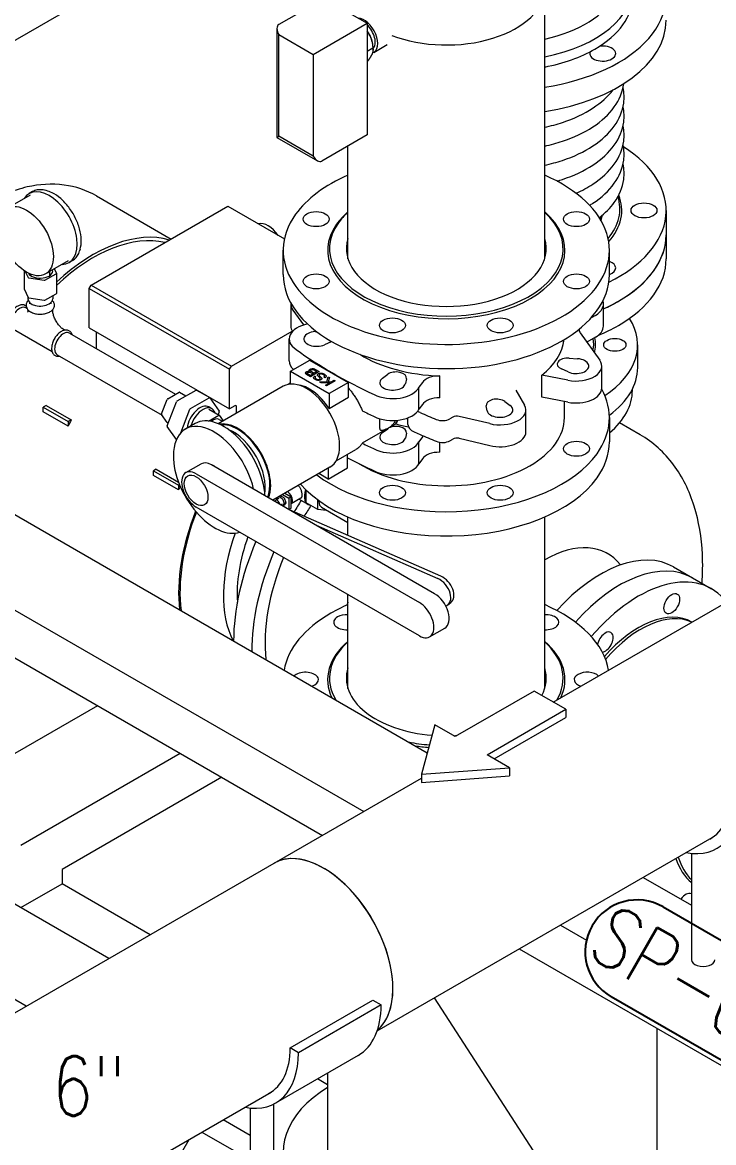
# Model space of a CAD drawing. Header units: millimetres. Extents: x -312439 to 477422, y -331570 to 212570.
# Drawn here: x 356741 to 358189, y 104905 to 107253 of the extents above; entities that cross this region are included whole.
import ezdxf

# ---------------------------------------------------------------- set-up
doc = ezdxf.new("R2010")
doc.units = ezdxf.units.MM
doc.layers.add('ARCONDTEXTO', color=4, linetype='Continuous')
doc.styles.add('ROMANS', font='romans.shx', dxfattribs={"height": 187.5})

msp = doc.modelspace()

# ---------------------------------------------------------------- linework, layer by layer
at = {"color": 5, "linetype": 'Continuous', "lineweight": 0, "extrusion": (-1.11022e-16, 0.816497, 0.57735)}
for p, q in [((357853.465, 105828.071), (361775.33, 108092.361)), ((358211.11, 108072.608), (356111.934, 106860.648)), ((357835.408, 106756.79), (357835.408, 107855.696)), ((357475.256, 107198.337), (357463.278, 107191.422)), ((357475.827, 107196.413), (357475.706, 107194.035)), ((357477.3, 107189.722), (357505.264, 107205.867)), ((357423.159, 106756.79), (357423.159, 106993.448)), ((356840.165, 106601.372), (357062.042, 106473.272)), ((356814.078, 106556.188), (357034.091, 106429.164)), ((357423.159, 106177.283), (357423.159, 106216.045)), ((357835.408, 105856.79), (357835.408, 106216.045)), ((357423.159, 105856.79), (357423.159, 106053.209)), ((356144.952, 104841.661), (357577.316, 105668.637)), ((357484.452, 105138.997), (358186.558, 105544.358)), ((356351.077, 104484.643), (357262.211, 105010.686)), ((356758.884, 104337.208), (357090.471, 104911.532))]:
    msp.add_line(p, q, dxfattribs=at)
at = {"color": 2, "linetype": 'Continuous', "lineweight": 0, "extrusion": (-1.11022e-16, 0.816497, 0.57735)}
for p, q in [((357373.211, 107302.611), (357278.244, 107247.781)), ((357373.211, 107302.611), (357463.278, 107250.611)), ((357274.534, 107239.582), (357274.534, 107011.64)), ((357350.398, 107185.44), (357463.278, 107250.611)), ((357463.278, 107250.611), (357463.278, 107016.611)), ((357274.534, 107011.64), (357278.244, 107013.781)), ((357274.534, 107011.64), (357359.355, 106962.669)), ((357463.278, 107016.611), (357368.311, 106961.781))]:
    msp.add_line(p, q, dxfattribs=at)
at = {"color": 2, "linetype": 'Continuous', "lineweight": 0}
for p, q in [((357278.244, 107013.781), (357278.244, 107227.098)), ((357278.244, 107227.098), (357350.398, 107185.44)), ((357350.398, 107185.44), (357350.398, 106972.123)), ((357350.398, 106972.123), (357278.244, 107013.781))]:
    msp.add_line(p, q, dxfattribs=at)
at = {"color": 4, "linetype": 'Continuous', "lineweight": 0, "extrusion": (-1.11022e-16, 0.816497, 0.57735)}
for p, q in [((356757.349, 106890.446), (356710.068, 106863.148)), ((356762.701, 106897.954), (356755.436, 106893.76)), ((356791.227, 106899.936), (356787.849, 106900.73)), ((357953.988, 106839.116), (357953.988, 106846.615)), ((358089.934, 106858.466), (358089.934, 106756.866)), ((356862.115, 106777.154), (356861.114, 106773.832)), ((357287.58, 106724.192), (357287.58, 106774.992)), ((357970.987, 106724.192), (357970.987, 106774.992)), ((356836.958, 106752.56), (356789.677, 106725.262)), ((356846.136, 106753.441), (356838.871, 106749.246)), ((356744.678, 106732.481), (356744.678, 106694.628)), ((356747.356, 106730.723), (356753.36, 106717.786)), ((356758.603, 106721.995), (356758.603, 106724.951)), ((356788.498, 106712.351), (356812.053, 106725.95)), ((356798.646, 106721.995), (356798.646, 106730.441)), ((356812.511, 106726.937), (356808.298, 106736.013)), ((356812.571, 106726.673), (356812.571, 106684.673)), ((356754.611, 106717.064), (356786.788, 106712.086)), ((356744.738, 106694.364), (356753.36, 106675.786)), ((356752.537, 106677.559), (356752.537, 106673.163)), ((356754.611, 106675.064), (356786.788, 106670.086)), ((356788.498, 106670.351), (356812.053, 106683.95)), ((356804.712, 106679.712), (356804.712, 106673.163)), ((356750.83, 106652.95), (356748.367, 106654.372)), ((356752.537, 106649.38), (356752.537, 106650.612)), ((356756.212, 106665.455), (356756.212, 106662.78)), ((356801.037, 106665.455), (356801.037, 106662.78)), ((356804.712, 106649.38), (356804.712, 106650.612)), ((357303.501, 106662.136), (357303.501, 106616.136)), ((357958.512, 106616.136), (357958.512, 106662.136)), ((357307.982, 106649.675), (357330.237, 106618.493)), ((357941.622, 106638.595), (357932.679, 106633.431)), ((356803.541, 106562.272), (356722.28, 106609.188)), ((357354.42, 106604.688), (357357.149, 106604.883)), ((357300.05, 106543.241), (357300.05, 106589.241)), ((357388.254, 106583.273), (357374.296, 106576.985)), ((357909.856, 106601.788), (357950.585, 106544.71)), ((357941.622, 106592.595), (357923.77, 106582.288)), ((358030.169, 106529.116), (358030.169, 106576.716)), ((357302.792, 106521.528), (357343.387, 106544.966)), ((357343.387, 106544.966), (357424.577, 106498.091)), ((357886.574, 106548.94), (357904.147, 106547.688)), ((357302.792, 106494.542), (357302.792, 106521.528)), ((357302.792, 106521.528), (357383.982, 106474.653)), ((357334.345, 106517.83), (357334.518, 106518.428)), ((357334.432, 106517.182), (357334.345, 106517.83)), ((357334.432, 106517.083), (357334.432, 106517.182)), ((357334.691, 106516.435), (357334.432, 106517.083)), ((357334.518, 106518.428), (357334.863, 106519.026)), ((357335.036, 106515.837), (357334.691, 106516.435)), ((357334.863, 106519.026), (357335.295, 106519.574)), ((357335.554, 106515.339), (357335.036, 106515.837)), ((357335.295, 106519.574), (357335.985, 106520.072)), ((357336.244, 106514.84), (357335.554, 106515.339)), ((357335.985, 106520.072), (357337.107, 106520.72)), ((357344.529, 106510.057), (357336.244, 106514.84)), ((357337.107, 106520.72), (357337.97, 106521.019)), ((357337.97, 106521.019), (357338.919, 106521.268)), ((357337.97, 106518.129), (357338.402, 106518.677)), ((357337.97, 106517.033), (357337.97, 106518.129)), ((357338.315, 106516.435), (357337.97, 106517.033)), ((357338.833, 106515.937), (357338.315, 106516.435)), ((357338.402, 106518.677), (357339.092, 106519.175)), ((357339.437, 106515.389), (357338.833, 106515.937)), ((357338.919, 106521.268), (357339.955, 106521.367)), ((357339.092, 106519.175), (357339.955, 106519.574)), ((357339.869, 106515.139), (357339.437, 106515.389)), ((357344.27, 106512.698), (357339.869, 106515.139)), ((357339.955, 106521.367), (357340.904, 106521.417)), ((357339.955, 106519.574), (357340.99, 106519.773)), ((357340.904, 106521.417), (357342.026, 106521.268)), ((357340.99, 106519.773), (357342.026, 106519.773)), ((357341.767, 106523.012), (357341.853, 106523.56)), ((357342.112, 106521.816), (357341.767, 106523.012)), ((357341.853, 106523.56), (357342.112, 106524.108)), ((357342.026, 106521.268), (357342.544, 106521.168)), ((357342.026, 106519.773), (357342.803, 106519.723)), ((357342.112, 106524.108), (357342.544, 106524.656)), ((357342.544, 106521.168), (357342.112, 106521.816)), ((357342.544, 106524.656), (357343.752, 106525.553)), ((357342.803, 106519.723), (357343.752, 106519.474)), ((357343.752, 106525.553), (357345.478, 106526.35)), ((357343.752, 106519.474), (357344.615, 106519.076)), ((357350.052, 106516.036), (357344.27, 106512.698)), ((357362.824, 106520.72), (357344.529, 106510.057)), ((357344.615, 106519.076), (357350.052, 106516.036)), ((357344.701, 106522.812), (357344.96, 106523.261)), ((357344.701, 106522.314), (357344.701, 106522.812)), ((357344.874, 106521.816), (357344.701, 106522.314)), ((357345.392, 106521.318), (357344.874, 106521.816)), ((357344.96, 106523.261), (357345.392, 106523.809)), ((357345.392, 106523.809), (357346.255, 106524.307)), ((357345.996, 106520.77), (357345.392, 106521.318)), ((357345.478, 106526.35), (357346.427, 106526.599)), ((357352.123, 106517.232), (357345.996, 106520.77)), ((357346.255, 106524.307), (357347.118, 106524.706)), ((357346.427, 106526.599), (357347.549, 106526.749)), ((357347.118, 106524.706), (357348.153, 106525.005)), ((357347.549, 106526.749), (357348.585, 106526.848)), ((357348.153, 106525.005), (357349.189, 106525.104)), ((357348.585, 106526.848), (357349.016, 106526.898)), ((357349.016, 106526.898), (357350.225, 106526.898)), ((357349.189, 106525.104), (357350.311, 106525.055)), ((357350.225, 106526.898), (357351.346, 106526.749)), ((357350.311, 106525.055), (357351.26, 106524.805)), ((357351.26, 106524.805), (357352.209, 106524.457)), ((357351.346, 106526.749), (357352.296, 106526.499)), ((357351.433, 106509.274), (357352.123, 106510.17)), ((357358.337, 106520.919), (357352.123, 106517.232)), ((357352.123, 106510.17), (357352.641, 106510.669)), ((357352.209, 106524.457), (357358.337, 106520.919)), ((357352.296, 106526.499), (357353.159, 106526.201)), ((357352.641, 106510.669), (357353.245, 106511.117)), ((357353.159, 106526.201), (357353.676, 106526.001)), ((357353.245, 106511.117), (357353.676, 106511.366)), ((357353.676, 106526.001), (357362.824, 106520.72)), ((357353.676, 106511.366), (357355.92, 106510.071)), ((357355.144, 106509.523), (357354.712, 106508.975)), ((357355.92, 106510.071), (357355.144, 106509.523)), ((357359.07, 106513.833), (357359.286, 106514.705)), ((357359.113, 106512.911), (357359.07, 106513.833)), ((357359.674, 106512.039), (357359.113, 106512.911)), ((357359.286, 106514.705), (357359.717, 106515.253)), ((357359.89, 106511.765), (357359.674, 106512.039)), ((357359.717, 106515.253), (357360.58, 106516.1)), ((357364.205, 106507.48), (357359.89, 106511.765)), ((357360.58, 106516.1), (357361.443, 106516.598)), ((357361.443, 106516.598), (357362.35, 106516.972)), ((357362.35, 106516.972), (357363.687, 106517.345)), ((357362.824, 106514.306), (357362.652, 106513.808)), ((357362.652, 106513.808), (357362.738, 106513.26)), ((357362.738, 106513.26), (357363.04, 106512.637)), ((357363.299, 106514.779), (357362.824, 106514.306)), ((357363.04, 106512.637), (357363.601, 106511.914)), ((357364.119, 106515.302), (357363.299, 106514.779)), ((357363.601, 106511.914), (357365.456, 106510.096)), ((357363.687, 106517.345), (357364.723, 106517.545)), ((357365.154, 106515.601), (357364.119, 106515.302)), ((357364.723, 106517.545), (357366.406, 106517.569)), ((357366.104, 106515.751), (357365.154, 106515.601)), ((357365.456, 106510.096), (357367.916, 106507.629)), ((357367.139, 106515.751), (357366.104, 106515.751)), ((357366.406, 106517.569), (357368.002, 106517.445)), ((357367.571, 106515.701), (357367.139, 106515.751)), ((357368.52, 106515.552), (357367.571, 106515.701)), ((357368.002, 106517.445), (357369.426, 106517.171)), ((357369.469, 106515.302), (357368.52, 106515.552)), ((357369.426, 106517.171), (357370.375, 106516.922)), ((357370.419, 106514.954), (357369.469, 106515.302)), ((357370.375, 106516.922), (357371.282, 106516.598)), ((357371.368, 106514.505), (357370.419, 106514.954)), ((357371.282, 106516.598), (357372.749, 106516)), ((357371.799, 106514.256), (357371.368, 106514.505)), ((357372.662, 106513.658), (357371.799, 106514.256)), ((357373.525, 106512.861), (357372.662, 106513.658)), ((357372.749, 106516), (357374.302, 106515.103)), ((357373.266, 106509.423), (357373.871, 106509.971)), ((357374.129, 106512.114), (357373.525, 106512.861)), ((357373.871, 106509.971), (357374.216, 106510.569)), ((357374.302, 106511.366), (357374.129, 106512.114)), ((357374.216, 106510.569), (357374.302, 106511.366)), ((357374.302, 106515.103), (357375.122, 106514.58)), ((357375.122, 106514.58), (357375.812, 106514.032)), ((357375.812, 106514.032), (357376.416, 106513.484)), ((357376.416, 106513.484), (357376.891, 106512.961)), ((357377.064, 106509.622), (357376.632, 106509.074)), ((357376.891, 106512.961), (357377.236, 106512.413)), ((357377.409, 106510.22), (357377.064, 106509.622)), ((357377.236, 106512.413), (357377.452, 106511.84)), ((357377.495, 106511.067), (357377.409, 106510.22)), ((357377.452, 106511.84), (357377.495, 106511.067)), ((357378.703, 106499.096), (357381.983, 106509.758)), ((357381.983, 106509.758), (357384.744, 106508.164)), ((357495.556, 106506.975), (357506.448, 106515.034)), ((357615.628, 106465.575), (357615.628, 106511.575)), ((357883.869, 106502.52), (357829.075, 106512.952)), ((357829.075, 106466.952), (357829.075, 106512.952)), ((357884.271, 106519.985), (357870.313, 106526.273)), ((357955.066, 106486.249), (357955.066, 106532.249)), ((357287.577, 106490.045), (357151.577, 106411.525)), ((357351.217, 106508.501), (357351.433, 106509.274)), ((357351.26, 106507.978), (357351.217, 106508.501)), ((357351.519, 106507.231), (357351.26, 106507.978)), ((357351.648, 106506.957), (357351.519, 106507.231)), ((357352.037, 106506.434), (357351.648, 106506.957)), ((357352.296, 106506.184), (357352.037, 106506.434)), ((357352.727, 106505.636), (357352.296, 106506.184)), ((357353.418, 106505.138), (357352.727, 106505.636)), ((357354.194, 106504.59), (357353.418, 106505.138)), ((357356.179, 106503.444), (357354.194, 106504.59)), ((357354.712, 106508.975), (357354.453, 106508.128)), ((357354.453, 106508.128), (357354.453, 106507.729)), ((357354.453, 106507.729), (357354.712, 106507.081)), ((357354.712, 106507.081), (357355.144, 106506.533)), ((357355.144, 106506.533), (357355.748, 106505.985)), ((357355.748, 106505.985), (357356.87, 106505.238)), ((357356.654, 106503.27), (357356.179, 106503.444)), ((357357.646, 106502.946), (357356.654, 106503.27)), ((357356.87, 106505.238), (357357.733, 106504.839)), ((357358.164, 106502.796), (357357.646, 106502.946)), ((357357.733, 106504.839), (357359.156, 106504.366)), ((357359.113, 106502.547), (357358.164, 106502.796)), ((357360.063, 106502.398), (357359.113, 106502.547)), ((357359.156, 106504.366), (357360.149, 106504.191)), ((357361.098, 106502.298), (357360.063, 106502.398)), ((357360.149, 106504.191), (357361.228, 106504.117)), ((357362.479, 106502.348), (357361.098, 106502.298)), ((357361.228, 106504.117), (357362.35, 106504.167)), ((357362.35, 106504.167), (357364.119, 106504.74)), ((357363.471, 106502.472), (357362.479, 106502.348)), ((357364.421, 106502.672), (357363.471, 106502.472)), ((357366.794, 106497.402), (357363.687, 106499.096)), ((357363.687, 106499.096), (357378.703, 106499.096)), ((357364.119, 106504.74), (357364.895, 106505.437)), ((357364.507, 106507.156), (357364.205, 106507.48)), ((357365.37, 106502.971), (357364.421, 106502.672)), ((357364.939, 106506.508), (357364.507, 106507.156)), ((357364.895, 106505.437), (357365.068, 106506.184)), ((357365.068, 106506.184), (357364.939, 106506.508)), ((357366.276, 106503.394), (357365.37, 106502.971)), ((357367.053, 106503.843), (357366.276, 106503.394)), ((357385.003, 106497.452), (357366.794, 106497.402)), ((357367.916, 106504.59), (357367.053, 106503.843)), ((357367.916, 106507.629), (357368.088, 106507.33)), ((357368.261, 106505.088), (357367.916, 106504.59)), ((357368.088, 106507.33), (357368.391, 106506.757)), ((357368.52, 106505.885), (357368.261, 106505.088)), ((357368.391, 106506.757), (357368.52, 106506.184)), ((357368.52, 106506.184), (357368.52, 106505.885)), ((357372.576, 106508.825), (357373.266, 106509.423)), ((357374.734, 106507.58), (357372.576, 106508.825)), ((357375.338, 106508.028), (357374.734, 106507.58)), ((357376.028, 106508.526), (357375.338, 106508.028)), ((357375.942, 106492.12), (357385.003, 106497.452)), ((357378.272, 106490.775), (357375.942, 106492.12)), ((357376.632, 106509.074), (357376.028, 106508.526)), ((357396.567, 106501.438), (357378.272, 106490.775)), ((357384.744, 106508.164), (357381.983, 106499.195)), ((357381.983, 106499.195), (357388.024, 106499.195)), ((357424.577, 106498.091), (357383.982, 106474.653)), ((357388.024, 106499.195), (357394.237, 106502.783)), ((357394.237, 106502.783), (357396.567, 106501.438)), ((357424.577, 106466.841), (357424.577, 106498.091)), ((357545.708, 106505.645), (357543.54, 106495.5)), ((357579.137, 106497.75), (357571.936, 106487.753)), ((357571.936, 106441.753), (357571.936, 106487.753)), ((357032.967, 106432.207), (357044.745, 106462.562)), ((357045.828, 106463.91), (357069.384, 106477.51)), ((357065.727, 106459.399), (357104.911, 106482.021)), ((357070.268, 106477.598), (357083.758, 106469.809)), ((357093.44, 106443.399), (357132.623, 106466.021)), ((357106.023, 106482.132), (357133.736, 106466.132)), ((357133.986, 106465.9), (357153.577, 106438.028)), ((357383.982, 106474.653), (357383.982, 106443.403)), ((357383.982, 106443.403), (357424.577, 106466.841)), ((357775.193, 106481.843), (357793.26, 106450.207)), ((357883.869, 106456.52), (357829.075, 106466.952)), ((358019.147, 106481.116), (358019.147, 106484.166)), ((357044.773, 106407.209), (357064.365, 106457.704)), ((357072.967, 106392.451), (357092.078, 106441.704)), ((357131.982, 106441.967), (357153.407, 106429.598)), ((357138.332, 106443.01), (357132.044, 106446.64)), ((357383.806, 106443.505), (357383.982, 106443.403)), ((357579.137, 106451.75), (357571.936, 106441.753)), ((357715.027, 106438.5), (357712.859, 106448.645)), ((357752.119, 106458.034), (357763.011, 106449.975)), ((357795.987, 106394.405), (357795.987, 106440.405)), ((357876.682, 106424.192), (357876.682, 106457.889)), ((357044.745, 106414.007), (357032.967, 106430.763)), ((357130.982, 106417.074), (357152.522, 106429.51)), ((357153.577, 106436.211), (357151.45, 106430.727)), ((357153.606, 106429.413), (357161.964, 106417.522)), ((357153.788, 106420.302), (357160.283, 106416.552)), ((357549.032, 106409.68), (357549.032, 106423.808)), ((357574.835, 106434.795), (357569.029, 106437.352)), ((357643.012, 106425.34), (357636.897, 106421.81)), ((357720.186, 106411.689), (357656.338, 106426.878)), ((357970.987, 106424.192), (357970.987, 106373.392)), ((357063.838, 106378.27), (357044.773, 106405.393)), ((357044.944, 106413.823), (357046.901, 106412.693)), ((357103.279, 106411.921), (357082.9, 106400.358)), ((357523.412, 106411.097), (357453.214, 106370.568)), ((357495.556, 106392.975), (357506.448, 106401.034)), ((357562.147, 106394.382), (357574.835, 106388.795)), ((357545.708, 106391.645), (357543.54, 106381.5)), ((357579.137, 106383.75), (357571.936, 106373.753)), ((357571.936, 106327.753), (357571.936, 106373.753)), ((357615.628, 106351.575), (357615.628, 106372.512)), ((357636.897, 106375.81), (357643.012, 106379.34)), ((357656.338, 106380.878), (357720.186, 106365.689)), ((357398.404, 106333.414), (357440.006, 106357.432)), ((357422.387, 106318.905), (357422.387, 106347.26)), ((357083.738, 106308.922), (357115.799, 106327.433)), ((357604.886, 106055.31), (357137.232, 106325.31)), ((357579.137, 106337.75), (357571.936, 106327.753)), ((357105.171, 106306.799), (357572.825, 106036.799)), ((357385.557, 106320.34), (357265.699, 106251.14)), ((357381.792, 106295.467), (357362.134, 106306.817)), ((357381.792, 106295.467), (357422.387, 106318.905)), ((357381.792, 106318.166), (357381.792, 106295.467)), ((357572.825, 105966.799), (357105.171, 106236.799)), ((357617.993, 106091.875), (357300.46, 106231.07)), ((357356.692, 106198.605), (357611.473, 106086.918)), ((358105.446, 106111.281), (358185.12, 106065.281)), ((357632.23, 106031.62), (357638.75, 106036.578)), ((357594.258, 105964.676), (357626.319, 105983.187)), ((357931.117, 104704.045), (357604.864, 105208.517)), ((357380.66, 105050.704), (357380.66, 104884.992))]:
    msp.add_line(p, q, dxfattribs=at)
at = {"color": 3, "linetype": 'Continuous', "lineweight": 0, "extrusion": (-1.11022e-16, 0.816497, 0.57735)}
for p, q in [((356896.542, 106888.867), (357052.92, 106798.582)), ((356885.203, 106701.751), (357171.569, 106867.084)), ((357171.569, 106867.084), (357290.051, 106798.678)), ((356881.424, 106695.205), (356885.203, 106701.751)), ((356885.203, 106701.751), (357179.127, 106532.054)), ((356881.424, 106695.205), (357175.348, 106525.508)), ((356881.424, 106612.296), (356881.424, 106695.205)), ((356829.628, 106607.456), (356828.561, 106608.072)), ((356881.424, 106612.296), (357175.348, 106442.599)), ((356896.121, 106569.067), (356896.121, 106603.811)), ((357179.127, 106532.054), (357306.625, 106605.664)), ((357175.348, 106525.508), (357179.127, 106532.054)), ((357175.348, 106442.599), (357175.348, 106525.508)), ((356790.697, 106449.612), (356784.849, 106446.235)), ((356784.849, 106436.502), (356784.849, 106446.235)), ((356784.849, 106446.235), (356837.336, 106415.932)), ((356790.697, 106449.612), (356843.184, 106419.309)), ((357186.265, 106448.902), (357175.348, 106442.599)), ((357190.044, 106433.735), (357190.044, 106446.72)), ((356837.336, 106406.199), (356784.849, 106436.502)), ((356843.184, 106419.309), (356837.336, 106415.932)), ((356837.336, 106415.932), (356837.336, 106406.199)), ((358035.069, 106388.47), (357992.152, 106413.248)), ((357021.637, 106316.278), (357015.789, 106312.902)), ((357015.789, 106303.169), (357015.789, 106312.902)), ((357015.789, 106312.902), (357068.276, 106282.599)), ((357068.276, 106272.866), (357015.789, 106303.169)), ((357021.637, 106316.278), (357068.306, 106289.334)), ((357070.442, 106283.85), (357068.276, 106282.599)), ((357068.276, 106282.599), (357068.276, 106272.866)), ((357278.267, 106254.788), (357271.917, 106251.122)), ((357273.761, 106253.898), (357276.005, 106257.09)), ((357274.006, 106252.328), (357273.761, 106252.959)), ((357274.6, 106256.279), (357274.6, 106255.091)), ((357278.788, 106258.697), (357285.313, 106254.93)), ((357282.137, 106260.63), (357288.662, 106256.863)), ((357286.018, 106254.053), (357289.633, 106244.734)), ((357286.087, 106262.911), (357299.178, 106255.353)), ((357289.367, 106255.987), (357292.982, 106246.668)), ((357291.197, 106265.861), (357304.288, 106258.303)), ((357304.288, 106258.303), (357299.178, 106255.353)), ((357299.178, 106255.353), (357299.178, 106231.81)), ((357304.288, 106234.703), (357304.288, 106258.303)), ((357324.569, 106255.28), (357304.288, 106243.571)), ((357320.923, 106253.175), (357339.054, 106242.707)), ((357334.945, 106273.182), (357334.945, 106246.989)), ((357359.193, 106252.544), (357359.193, 106232.989)), ((357285.128, 106242.905), (357282.545, 106241.413)), ((357289.633, 106243.795), (357286.396, 106239.19)), ((357286.713, 106239.007), (357289.237, 106240.464)), ((357292.982, 106245.728), (357289.367, 106240.584)), ((357299.228, 106231.781), (357304.288, 106234.703)), ((357335.311, 106246.179), (357359.56, 106232.179)), ((357359.819, 106232.099), (357378.272, 106230.451)), ((357367.8, 106236.497), (357423.159, 106204.535)), ((356898.882, 105820.557), (356564.407, 105627.448)), ((357072.087, 105720.557), (356737.612, 105527.448)), ((357158.69, 105670.557), (356824.214, 105477.448)), ((356922.607, 105290.64), (356479.278, 105546.597)), ((356824.214, 105477.448), (356824.214, 105447.448)), ((356737.612, 105397.448), (356824.214, 105447.448)), ((357009.21, 105340.64), (356824.214, 105447.448)), ((356749.402, 105190.64), (356644.19, 105251.384)), ((357380.66, 105026.183), (357359.425, 105038.443)), ((357218.541, 104919.783), (357161.651, 104952.628))]:
    msp.add_line(p, q, dxfattribs=at)
at = {"color": 7, "linetype": 'Continuous', "lineweight": 0, "extrusion": (-1.11022e-16, 0.816497, 0.57735)}
for p, q in [((355864.471, 106717.775), (357589.513, 105721.821)), ((355935.734, 106476.631), (357456.269, 105598.75)), ((355991.091, 106344.671), (357369.666, 105548.75)), ((358142.888, 105511.248), (358142.888, 105288.188)), ((358041.723, 105460.738), (358142.888, 105402.33)), ((357868.518, 105360.738), (357923.005, 105329.28)), ((357781.915, 105310.738), (358462.881, 104917.582)), ((357302.185, 105103.393), (357475.39, 105203.393)), ((357475.39, 105203.393), (357492.711, 105193.393)), ((357492.711, 105193.393), (357319.506, 105093.393)), ((358070.342, 105144.215), (358070.342, 104675.687)), ((357319.506, 105093.393), (357302.185, 105103.393)), ((357444.948, 105087.82), (357271.743, 104987.82)), ((357267.53, 104985.56), (357267.53, 104754.516)), ((357218.541, 104977.576), (357218.541, 104754.516)), ((357117.376, 104927.066), (357218.541, 104868.658))]:
    msp.add_line(p, q, dxfattribs=at)
at = {"color": 1, "linetype": 'Continuous', "lineweight": 0, "extrusion": (-1.11022e-16, 0.816497, 0.57735)}
for p, q in [((357813.256, 105851.286), (357648.158, 105755.966)), ((357879.689, 105812.931), (357813.256, 105851.286)), ((357714.591, 105717.611), (357879.689, 105812.931)), ((357879.689, 105812.931), (357879.689, 105795.845)), ((357729.388, 105709.068), (357879.689, 105795.845)), ((357605.416, 105780.643), (357577.316, 105676.711)), ((357648.158, 105755.966), (357605.416, 105780.643)), ((357761.568, 105690.489), (357714.591, 105717.611)), ((357577.316, 105676.711), (357761.568, 105690.489)), ((357761.568, 105690.489), (357761.568, 105673.402)), ((357577.316, 105676.711), (357577.316, 105659.624)), ((357577.316, 105659.624), (357761.568, 105673.402))]:
    msp.add_line(p, q, dxfattribs=at)
at = {"color": 1}
for points in [[(358083.273, 105398.967), (358364.47, 105236.617)], [(358255.767, 105048.338), (357974.57, 105210.687)]]:
    msp.add_lwpolyline(points, dxfattribs=at)
msp.add_arc((358028.922, 105304.827), 108.703, 60, 240, dxfattribs=at)
at = {"color": 4, "linetype": 'Continuous', "lineweight": 0}
for centre, major_axis, ratio, start_param, end_param in [((357748.23, 107307.666), (-341.704, 0), 0.57735027, 1.82877462, 3.52063096), ((357748.23, 107329.293), (271.893, 0), 0.57735027, 5.03878527, 6.31367236), ((357748.23, 107349.612), (244.949, 0), 0.57735027, 5.07626716, 6.00461273), ((357748.23, 107307.666), (271.893, 0), 0.57735027, 5.49778714, 6.28318531), ((357748.23, 107256.866), (-341.704, 0), 0.57735027, 1.82877462, 3.14159265), ((357748.23, 107307.666), (271.893, 0), 0.57735027, 5.03878527, 5.49778714), ((357956.943, 107187.166), (-27.189, 0), 0.57735027, 6.01706678, 8.6393798), ((357956.943, 107187.166), (-27.189, 0), 0.57735027, 2.35619449, 4.97850751), ((357748.23, 106858.466), (341.704, 0), 0.57735027, 5.41820891, 7.02389733), ((357629.284, 106774.992), (-341.704, 0), 0.57735027, 5.89048623, 10.34803479), ((357629.284, 106774.992), (-341.704, 0), 0.57735027, 5.35992847, 5.89048623), ((356797.153, 106821.503), (41.718, -72.257), 0.57735027, 5.97915208, 9.72881118), ((357748.23, 106861.666), (-244.704, 0), 0.57735027, 2.68870051, 3.32509665), ((357748.23, 106858.466), (248.623, 0), 0.57735027, 5.81013157, 6.50926421), ((357629.284, 106774.992), (-248.623, 0), 0.57735027, 5.89048623, 10.01814257), ((357629.284, 106778.192), (-244.704, 0), 0.57735027, 5.89048623, 9.99395953), ((357629.284, 106774.992), (-248.623, 0), 0.57735027, 5.68982069, 5.89048623), ((357629.284, 106778.192), (-244.704, 0), 0.57735027, 5.71400373, 5.89048623), ((357748.23, 106861.666), (-209.431, 0), 0.57735027, 2.93988391, 3.03410655), ((357748.23, 106807.666), (-341.704, 0), 0.57735027, 2.23367709, 3.14159265), ((357748.23, 106807.666), (-341.704, 0), 0.57735027, 2.35619449, 3.14159265), ((357956.943, 106737.966), (27.189, 0), 0.57735027, 5.25521038, 7.31116023), ((357748.23, 106756.866), (341.704, 0), 0.57735027, 5.49778714, 6.28318531), ((356778.625, 106731.65), (-26.087, 0), 0.57735027, 0.30524156, 3.28412376), ((356778.625, 106715.163), (26.087, 0), 0.57735027, 2.44570065, 2.56239177), ((356778.625, 106715.163), (26.087, 0), 0.57735027, 0.57920089, 0.695892), ((356810.802, 106726.673), (1.769, 0), 0.57735027, 5.49778714, 6.54498469), ((357629.284, 106724.192), (-341.704, 0), 0.57735027, 0, 3.14159265), ((356755.069, 106718.051), (-1.769, 0), 0.57735027, 0.26179939, 1.30899694), ((356787.246, 106713.073), (1.769, 0), 0.57735027, 4.45058959, 5.49778714), ((356746.447, 106694.628), (-1.769, 0), 0.57735027, 0, 0.26179939), ((356755.069, 106676.051), (-1.769, 0), 0.57735027, 0.26179939, 1.30899694), ((356735.323, 106631.78), (-13.044, -22.592), 0.57735027, 3.14159265, 6.28318531), ((356778.625, 106673.163), (26.087, 0), 0.57735027, 3.14159265, 5.49778714), ((356787.246, 106671.073), (1.769, 0), 0.57735027, 4.45058959, 5.49778714), ((356778.625, 106673.163), (26.087, 0), 0.57735027, 5.49778714, 6.28318531), ((357357.72, 106662.136), (-54.218, 0), 0.57735027, 6.21040253, 6.69260189), ((357900.848, 106662.136), (57.664, 0), 0.57735027, 5.49778714, 6.48837061), ((357748.23, 106807.666), (-341.704, 0), 0.57735027, 2.23367709, 2.35619449), ((357749.703, 106576.716), (280.467, 0), 0.57735027, 5.56791679, 6.63332794), ((357357.662, 106589.241), (-57.612, 0), 0.57735027, 5.05192447, 7.01565574), ((357357.72, 106616.136), (-54.218, 0), 0.57735027, 0, 0.36108645), ((357357.72, 106589.249), (-26.944, 0), 0.57735027, 4.83515448, 8.51661272), ((357943.828, 106609.868), (-36.742, 0), 0.57735027, 0.02542419, 0.39078769), ((357900.848, 106616.136), (57.664, 0), 0.57735027, 5.49778714, 6.28318531), ((357748.23, 106756.866), (341.704, 0), 0.57735027, 5.33533563, 5.49778714), ((357629.284, 106597.192), (247.398, 0), 0.57735027, 5.65240676, 6.21727529), ((357749.703, 106579.916), (-188.366, 0), 0.57735027, 3.00223134, 3.23507457), ((357749.703, 106576.716), (-192.285, 0), 0.57735027, 2.98931223, 3.27769252), ((358128.114, 106942.192), (-1041.033, 0), 0.57735027, 0.67415921, 0.89663711), ((357629.284, 106654.192), (247.398, 0), 0.57735027, 3.89075804, 4.6571629), ((357357.662, 106543.241), (-57.612, 0), 0.57735027, 0, 0.57191654), ((357883.875, 106536.308), (-22.045, 0), 0.57735027, 4.5896219, 7.19134897), ((357900.848, 106532.249), (54.218, 0), 0.57735027, 4.39388168, 6.69260189), ((357900.848, 106532.249), (26.944, 0), 0.57735027, 4.04975631, 7.73121456), ((357523.828, 106507.204), (22.045, 0), 0.57735027, 6.16041823, 8.76214529), ((357613.6, 106490.394), (-36.742, 0), 0.57735027, 4.6571629, 5.92906003), ((357749.703, 106529.116), (-280.467, 0), 0.57735027, 2.47922911, 3.14159265), ((357336.567, 106405.192), (48.99, -84.853), 0.57735027, 0, 3.14159265), ((357322.31, 106209.872), (-183.623, -318.044), 0.57735027, 4.00222188, 4.02443735), ((357342.292, 106408.498), (-46.54, 80.61), 0.57735027, 4.81527641, 5.89597755), ((357516.785, 106497.371), (-57.612, 0), 0.57735027, 0.8383259, 2.84824923), ((357516.798, 106497.405), (-26.944, 0), 0.57735027, 5.62055264, 9.30201088), ((357900.848, 106486.249), (54.218, 0), 0.57735027, 4.39388168, 6.28318531), ((357045.828, 106462.466), (0.885, 1.532), 0.57735027, 0.78539816, 1.83259571), ((357069.384, 106476.065), (0.885, 1.532), 0.57735027, 0, 0.78539816), ((357104.911, 106480.205), (1.112, 1.927), 0.57735027, 0, 0.78539816), ((357132.623, 106464.205), (1.112, 1.927), 0.57735027, 6.02138592, 7.06858347), ((357613.6, 106444.394), (-36.742, 0), 0.57735027, 4.6571629, 5.92906003), ((357734.739, 106450.204), (22.045, 0), 0.57735027, 0.66263109, 3.26435815), ((357629.284, 106424.192), (341.704, 0), 0.57735027, 5.89048623, 6.59104291), ((357749.703, 106481.116), (-269.444, 0), 0.57735027, 2.53441979, 3.14159265), ((357065.727, 106457.582), (1.112, 1.927), 0.57735027, 0.78539816, 1.83259571), ((357113.032, 106413.71), (19.012, 32.93), 0.57735027, 0, 2.22666968), ((357093.44, 106441.582), (1.112, 1.927), 0.57735027, 0.78539816, 1.83259571), ((357119.32, 106410.08), (19.012, 32.93), 0.57735027, 5.81581187, 8.27057198), ((357516.785, 106451.371), (-57.612, 0), 0.57735027, 0.8383259, 2.84824923), ((357741.769, 106440.405), (-26.944, 0), 0.57735027, 0.1227655, 3.80422374), ((357741.769, 106440.405), (-54.218, 0), 0.57735027, 1.16137975, 3.46009996), ((357034.051, 106432.111), (-0.885, -1.532), 0.57735027, 4.97418837, 6.02138592), ((357143.338, 106293.835), (-60.438, 106.523), 0.57229596, 4.22328271, 7.07290387), ((357163.718, 106305.398), (60.438, -106.523), 0.57229596, 0.84465523, 3.14159265), ((357140.744, 106397.71), (-13.044, -22.592), 0.57735027, 3.14159265, 4.1463236), ((357152.522, 106428.065), (0.885, 1.532), 0.57735027, 6.02138592, 7.06858347), ((357152.215, 106436.333), (1.112, 1.927), 0.57735027, 4.97418837, 6.02138592), ((358128.114, 106896.192), (-1041.033, 0), 0.57735027, 0.86544902, 0.89663711), ((358205.837, 106908.281), (-1034.762, 0), 0.57735027, 0.91498296, 0.95495011), ((357621.309, 106430.81), (-22.045, 0), 0.57735027, 0.92875564, 2.35619449), ((357651.672, 106420.34), (-12.247, 0), 0.57735027, 4.32160129, 5.49778714), ((357629.284, 106424.192), (247.398, 0), 0.57735027, 5.49778714, 6.28318531), ((357046.135, 106407.088), (-1.112, -1.927), 0.57735027, 4.97418837, 6.02138592), ((357045.828, 106415.355), (-0.885, -1.532), 0.57735027, 6.02138592, 6.28318531), ((357192.068, 106321.766), (48.99, -84.853), 0.57735027, 0.78539816, 2.94120843), ((357192.068, 106321.766), (47.842, -82.864), 0.57735027, 2.35619449, 2.89508595), ((357182.596, 106316.297), (47.842, -82.864), 0.57735027, 0.60973252, 2.48929781), ((357192.068, 106321.766), (47.842, -82.864), 0.57735027, 0.4172627, 2.35619449), ((357516.798, 106383.405), (-26.944, 0), 0.57735027, 5.62055264, 9.30201088), ((357926.311, 106745.681), (466.176, 350.867), 0.10439391, 3.46287924, 3.51903727), ((357523.828, 106393.204), (22.045, 0), 0.57735027, 6.16041823, 8.76214529), ((357629.284, 106540.192), (247.398, 0), 0.57735027, 4.27017577, 4.3865444), ((357582.357, 106409.68), (-33.325, 0), 0.57735027, 0, 0.91921606), ((357741.769, 106394.405), (54.218, 0), 0.57735027, 4.3029724, 6.28318531), ((358128.114, 106828.192), (-1041.033, 0), 0.57735027, 0.86544902, 0.89663711), ((357516.785, 106383.371), (-57.612, 0), 0.57735027, 0.8383259, 2.84824923), ((358205.837, 106862.281), (1034.762, 0), 0.57735027, 4.05657561, 4.09654276), ((357613.6, 106376.394), (-36.742, 0), 0.57735027, 5.80761258, 5.92906003), ((357621.309, 106384.81), (22.045, 0), 0.57735027, 4.07034829, 5.49778714), ((357651.672, 106374.34), (12.247, 0), 0.57735027, 1.18000863, 2.35619449), ((357629.284, 106373.392), (341.704, 0), 0.57735027, 5.89048623, 6.28318531), ((357629.284, 106424.192), (341.704, 0), 0.57735027, 3.7944782, 5.89048623), ((357613.6, 106330.394), (-36.742, 0), 0.57735027, 4.6571629, 5.92906003), ((357143.338, 106293.835), (-60.438, 106.523), 0.57229596, 0.78971856, 3.02809865), ((357137.232, 106290.31), (-21.433, 37.123), 0.57735027, 5.49778714, 6.28318531), ((357143.338, 106293.835), (17.546, -30.39), 0.57735027, 2.35619449, 2.57818058), ((358128.114, 106782.192), (-1041.033, 0), 0.57735027, 0.82587956, 0.89663711), ((357629.284, 106424.192), (247.398, 0), 0.57735027, 3.88280243, 5.49778714), ((357516.785, 106337.371), (-57.612, 0), 0.57735027, 0.8383259, 2.84824923), ((357105.171, 106271.799), (-21.433, 37.123), 0.57735027, 5.49778714, 8.6393798), ((357192.068, 106321.766), (48.99, -84.853), 0.57735027, 0.42628742, 0.78539816), ((357629.284, 106373.392), (341.704, 0), 0.57735027, 3.60737275, 5.89048623), ((357952.353, 105846.116), (-153.093, -265.165), 0.57735027, 3.14159265, 4.36271216), ((357992.19, 105823.116), (-153.093, -265.165), 0.57735027, 3.14159265, 4.36881458), ((358032.027, 105800.116), (-153.093, -265.165), 0.57735027, 2.9079585, 4.40173931), ((357617.993, 106063.875), (20.757, -27.297), 0.65029269, 0, 2.27829856), ((357611.473, 106058.918), (20.757, -27.297), 0.65029269, 6.07433753, 8.56148387), ((357604.886, 106020.31), (21.433, -37.123), 0.57735027, 0, 2.35619449), ((357629.284, 105874.992), (341.704, 0), 0.57735027, 2.21833582, 2.35619449), ((357709.35, 106051.409), (-222.652, -385.645), 0.57735027, 5.06761943, 5.08325483), ((357572.825, 106001.799), (21.433, -37.123), 0.57735027, 5.49778714, 8.6393798), ((357629.284, 105874.992), (341.704, 0), 0.57735027, 0.10115391, 0.92325683), ((358032.027, 105800.116), (112.677, 195.161), 0.57735027, 0.00725053, 1.25038551), ((358037.223, 105797.116), (112.677, 195.161), 0.57735027, 0.05487249, 1.26934243), ((357629.284, 105874.992), (341.704, 0), 0.57735027, 2.35619449, 3.03942238), ((357420.571, 105995.492), (27.189, 0), 0.57735027, 2.35619449, 4.80770144), ((357420.571, 105995.492), (27.189, 0), 0.57735027, 1.47548387, 2.35619449), ((357837.996, 105995.492), (27.189, 0), 0.57735027, 4.61707653, 7.94929409), ((357962.43, 105953.949), (-11.635, -20.153), 0.57735027, 0.38495752, 5.28992665), ((357629.284, 105874.992), (248.623, 0), 0.57735027, 2.54822804, 3.40664703), ((357629.284, 105878.192), (-244.704, 0), 0.57735027, 5.71400373, 6.61199221), ((357629.284, 105874.992), (248.623, 0), 0.57735027, 6.01594872, 6.87654992), ((357629.284, 105878.192), (-244.704, 0), 0.57735027, 2.81028392, 3.71077423), ((357334.12, 105874.992), (27.189, 0), 0.57735027, 2.35619449, 2.61678576), ((357334.12, 105874.992), (27.189, 0), 0.57735027, 5.23719587, 8.6393798), ((357924.447, 105874.992), (27.189, 0), 0.57735027, 2.35619449, 4.19784431), ((357924.447, 105874.992), (27.189, 0), 0.57735027, 0.51454467, 2.35619449), ((357629.284, 105878.192), (-244.704, 0), 0.57735027, 1.24198942, 1.42607116), ((357629.284, 105874.992), (248.623, 0), 0.57735027, 4.4473346, 4.56406585), ((358278.151, 105658.016), (-124.312, -215.314), 0.57735027, 5.80184323, 6.19067554), ((358280.923, 105656.416), (-122.352, -211.92), 0.57735027, 5.79010419, 6.14504049), ((357629.284, 104884.992), (341.704, 0), 0.57735027, 2.38561113, 3.49591949)]:
    msp.add_ellipse(centre, major_axis=major_axis, ratio=ratio, start_param=start_param, end_param=end_param, dxfattribs=at)
at = {"color": 5, "linetype": 'Continuous', "lineweight": 0}
for centre, major_axis, start_param, end_param in [((357629.284, 107324.192), (206.125, 0), 4.12488244, 6.28318531), ((357629.284, 107324.192), (-206.125, 0), 0.98328978, 3.14159265), ((357457.153, 107224.618), (20.147, -34.896), 6.15484872, 9.09602558), ((357457.153, 107224.618), (16.473, -28.532), 0.14786883, 2.09015473), ((357443.879, 107216.954), (22.627, -39.191), 1.43989663, 1.70488916), ((357443.879, 107216.954), (22.627, -39.191), 0.72864817, 1.43989663), ((357629.284, 106778.192), (-209.431, 0), 6.10524599, 9.60271728), ((356827.122, 106578.78), (-13.044, -22.592), 3.14159265, 5.49778714), ((356827.122, 106578.78), (-13.044, -22.592), 5.49778714, 6.28318531), ((357629.284, 105878.192), (-209.431, 0), 6.10524599, 7.71096153), ((357629.284, 105878.192), (-209.431, 0), 2.83847724, 3.31953197), ((357629.284, 105878.192), (-209.431, 0), 1.64723209, 1.67766811), ((357371.846, 105311.996), (-103.062, 178.509), 3.24483804, 6.28318531), ((357371.846, 105311.996), (-103.062, 178.509), 3.92699082, 6.28318531), ((357371.846, 105311.996), (-103.062, 178.509), 3.24483804, 3.92699082)]:
    msp.add_ellipse(centre, major_axis=major_axis, ratio=0.57735027, start_param=start_param, end_param=end_param, dxfattribs=at)
at = {"color": 2, "linetype": 'Continuous', "lineweight": 0}
for centre, major_axis, start_param, end_param in [((357287.2, 107232.269), (-8.956, 15.512), 0, 1.57079633), ((357359.355, 106977.294), (8.956, -15.512), 4.71238898, 6.28318531)]:
    msp.add_ellipse(centre, major_axis=major_axis, ratio=0.57735027, start_param=start_param, end_param=end_param, dxfattribs=at)
at = {"color": 4, "linetype": 'Continuous', "lineweight": 0}
for centre, major_axis in [((356749.872, 106794.205), (39.804, -68.943)), ((358043.394, 106858.466), (27.189, 0)), ((357356.588, 106840.207), (-27.189, 0)), ((357901.979, 106840.207), (-27.189, 0)), ((357356.588, 106709.778), (-27.189, 0)), ((357901.979, 106709.778), (-27.189, 0)), ((357516.329, 106617.552), (-27.189, 0)), ((357742.238, 106617.552), (-27.189, 0)), ((357982.404, 106576.716), (-23.27, 0)), ((357901.979, 106358.978), (27.189, 0)), ((357105.171, 106271.799), (17.546, -30.39)), ((357516.329, 106266.752), (27.189, 0)), ((357742.238, 106266.752), (27.189, 0)), ((358101.624, 106034.313), (-11.635, -20.153))]:
    msp.add_ellipse(centre, major_axis=major_axis, ratio=0.57735027, dxfattribs=at)
at = {"color": 3, "linetype": 'Continuous', "lineweight": 0}
for centre, major_axis, start_param, end_param in [((356889.665, 106459.66), (-187.572, -324.883), 3.2814479, 4.22187332), ((357256.387, 106787.569), (-23.753, 41.141), 4.83373287, 6.16184142), ((356889.665, 106459.66), (-183.623, -318.044), 3.31056706, 4.22841186), ((356810.802, 106684.673), (1.769, 0), 5.49778714, 6.28318531), ((357374.692, 106593.308), (22.045, 0), 5.37502007, 5.4354748), ((357186.265, 106444.538), (2.672, 4.628), 5.49778714, 7.06858347), ((357053.58, 106365.023), (-183.623, -318.044), 4.87149733, 4.91100557), ((357284.52, 106231.69), (-183.623, -318.044), 4.88733222, 4.91100557), ((357275.347, 106245.18), (-3.43, 5.942), 3.99643888, 6.99913541), ((357274.466, 106253.021), (-0.575, 0.996), 0.26179939, 1.30899694), ((357285.313, 106253.99), (-0.575, 0.996), 4.45058959, 5.49778714), ((357288.662, 106255.924), (0.575, -0.996), 1.30899694, 2.35619449), ((357295.683, 106256.921), (7.932, -13.739), 0.78539816, 2.25159944), ((357356.595, 106273.089), (-17.541, -30.382), 5.01972682, 6.53826015), ((357328.188, 106206.478), (-183.623, -318.044), 4.9694191, 5.61849896), ((357288.662, 106241.461), (0.575, -0.996), 0, 0.26179939), ((357288.929, 106244.671), (-0.575, 0.996), 3.40339204, 4.45058959), ((357292.278, 106246.605), (0.575, -0.996), 0.26179939, 1.30899694), ((357295.683, 106256.921), (7.932, -13.739), 0.08888934, 0.78539816), ((357510.211, 106101.387), (-204.124, -353.553), 4.62210424, 4.69123393), ((357510.211, 106101.387), (184.362, 319.325), 1.46770881, 1.54049314), ((357336.196, 106247.711), (-0.885, -1.532), 5.49778714, 6.28318531), ((357360.444, 106233.711), (-0.885, -1.532), 5.49778714, 6.54498469), ((357380.844, 106259.089), (-13.044, -22.592), 5.41879695, 5.49778714), ((357380.844, 106259.089), (-13.044, -22.592), 5.49778714, 6.28318531), ((357328.188, 106206.478), (-181.648, -314.624), 4.97480245, 5.63249498), ((357379.625, 106176.781), (-153.674, -266.171), 5.01519358, 5.93650268), ((357472.421, 106123.205), (-204.124, -353.553), 4.92275492, 5.49913015), ((357390.962, 106170.235), (141.429, 244.962), 1.87694316, 2.43102121), ((357836.305, 105913.116), (130.679, 226.343), 6.04667911, 7.07343804), ((357510.211, 106101.387), (-204.124, -353.553), 4.92275492, 5.49913015), ((357510.211, 106101.387), (184.362, 319.325), 1.80410827, 2.47180319), ((358278.151, 105658.016), (-170.852, -295.924), 5.71738555, 5.72072336), ((358130.57, 105402.397), (-13.595, -23.547), 3.23157321, 4.48607453)]:
    msp.add_ellipse(centre, major_axis=major_axis, ratio=0.57735027, start_param=start_param, end_param=end_param, dxfattribs=at)
at = {"color": 7, "linetype": 'Continuous', "lineweight": 0}
for centre, major_axis, start_param, end_param in [((358080.78, 105721.215), (-115.31, 199.722), 2.67580402, 3.92699082), ((358080.78, 105721.215), (-103.062, 178.509), 3.11488021, 3.92699082), ((358167.383, 105288.188), (24.495, 0), 3.14159265, 6.28318531), ((357329.638, 105287.543), (-115.31, 199.722), 3.14159265, 3.92699082), ((357156.433, 105187.543), (-103.062, 178.509), 3.11488021, 3.92699082), ((357156.433, 105187.543), (-115.31, 199.722), 2.67580402, 3.92699082)]:
    msp.add_ellipse(centre, major_axis=major_axis, ratio=0.57735027, start_param=start_param, end_param=end_param, dxfattribs=at)
at = {"color": 5, "linetype": 'Continuous', "lineweight": 0}
for points, weights in [([(357463.278, 107234.42), (357466.843, 107229.834), (357469.266, 107224.791)], [1.01882245573, 1.01726251621, 1]), ([(357469.266, 107224.791), (357474.485, 107213.922), (357475.256, 107198.337)], [1, 1.0379548493, 1]), ([(357475.256, 107198.337), (357476.724, 107192.998), (357473.442, 107185.745)], [1, 1.0379548493, 1]), ([(357473.442, 107185.745), (357470.546, 107179.343), (357463.278, 107169.855)], [1, 1.03335792342, 1.00808033252])]:
    msp.add_rational_spline(points, weights, degree=2, dxfattribs=at)
at = {"color": 4, "linetype": 'Continuous', "lineweight": 0}
for points, knots in [([(357835.408, 106993.273), (357848.216, 106996.041), (357860.653, 106999.424), (357896.272, 107011.273), (357917.875, 107021.461), (357954.722, 107045.695), (357969.978, 107059.748), (357991.852, 107090.243), (357998.728, 107106.637), (358000.989, 107123.696), (358001.018, 107123.92), (358001.046, 107124.144)], [1.14358209, 1.14358209, 1.14358209, 1.14358209, 1.30813582, 1.30813582, 1.63575105, 1.63575105, 1.96354502, 1.96354502, 2.27981164, 2.27981164, 2.28401584, 2.28401584, 2.28401584, 2.28401584]), ([(357835.408, 106953.273), (357848.216, 106956.041), (357860.653, 106959.424), (357896.272, 106971.273), (357917.875, 106981.461), (357954.722, 107005.695), (357969.978, 107019.748), (357991.852, 107050.243), (357998.728, 107066.637), (358002.382, 107094.201), (358001.919, 107105.076), (357999.6, 107115.712)], [1.14358209, 1.14358209, 1.14358209, 1.14358209, 1.30813582, 1.30813582, 1.63575105, 1.63575105, 1.96354502, 1.96354502, 2.27981164, 2.27981164, 2.48136529, 2.48136529, 2.48136529, 2.48136529]), ([(357835.408, 107032.735), (357848.299, 107035.519), (357860.814, 107038.925), (357896.532, 107050.825), (357918.158, 107061.038), (357953.511, 107084.328), (357967.755, 107097.102), (357978.593, 107111.156)], [1.143317901, 1.143317901, 1.143317901, 1.143317901, 1.308787436, 1.308787436, 1.636582781, 1.636582781, 1.937330497, 1.937330497, 1.937330497, 1.937330497]), ([(357861.262, 106919.846), (357865.077, 106920.969), (357868.845, 106922.149), (357896.272, 106931.273), (357917.875, 106941.461), (357954.722, 106965.695), (357969.978, 106979.748), (357991.852, 107010.243), (357998.728, 107026.637), (358002.382, 107054.201), (358001.919, 107065.076), (357999.6, 107075.712)], [1.25677504, 1.25677504, 1.25677504, 1.25677504, 1.30813582, 1.30813582, 1.63575105, 1.63575105, 1.96354502, 1.96354502, 2.27981164, 2.27981164, 2.48136529, 2.48136529, 2.48136529, 2.48136529]), ([(357901.18, 106894.483), (357913.821, 106900.147), (357925.593, 106906.537), (357954.722, 106925.695), (357969.978, 106939.748), (357991.852, 106970.243), (357998.728, 106986.637), (358002.382, 107014.201), (358001.919, 107025.076), (357999.6, 107035.712)], [1.44540616, 1.44540616, 1.44540616, 1.44540616, 1.63575105, 1.63575105, 1.96354502, 1.96354502, 2.27981164, 2.27981164, 2.48136529, 2.48136529, 2.48136529, 2.48136529]), ([(357929.459, 106869.255), (357931.782, 106870.666), (357934.061, 106872.106), (357954.722, 106885.695), (357969.978, 106899.748), (357991.852, 106930.243), (357998.728, 106946.637), (358002.382, 106974.201), (358001.919, 106985.076), (357999.6, 106995.712)], [1.596041656, 1.596041656, 1.596041656, 1.596041656, 1.635751055, 1.635751055, 1.963545016, 1.963545016, 2.279811639, 2.279811639, 2.481365294, 2.481365294, 2.481365294, 2.481365294]), ([(357949.856, 106843.292), (357962.291, 106853.011), (357972.839, 106863.737), (357991.852, 106890.243), (357998.728, 106906.637), (358002.382, 106934.201), (358001.919, 106945.076), (357999.6, 106955.712)], [1.719986769, 1.719986769, 1.719986769, 1.719986769, 1.963545016, 1.963545016, 2.279811639, 2.279811639, 2.481365294, 2.481365294, 2.481365294, 2.481365294]), ([(356787.849, 106900.73), (356785.967, 106901.172), (356784.111, 106901.49), (356780.47, 106901.876), (356778.684, 106901.942), (356775.202, 106901.823), (356773.505, 106901.637), (356770.217, 106901.012), (356768.626, 106900.574), (356765.567, 106899.448), (356764.1, 106898.762), (356762.701, 106897.954)], [1.859058413, 1.859058413, 1.859058413, 1.859058413, 1.958485629, 1.958485629, 2.057912844, 2.057912844, 2.157340059, 2.157340059, 2.256767275, 2.256767275, 2.35619449, 2.35619449, 2.35619449, 2.35619449]), ([(356862.115, 106777.154), (356863.879, 106783.005), (356864.667, 106789.686), (356864.263, 106804.102), (356863.059, 106811.842), (356858.79, 106827.562), (356855.728, 106835.54), (356848.064, 106850.935), (356843.465, 106858.351), (356833.187, 106871.887), (356827.509, 106878.005), (356815.627, 106888.328), (356809.424, 106892.53), (356799.204, 106897.535), (356795.165, 106899.011), (356791.227, 106899.936)], [5.99492323, 5.99492323, 5.99492323, 5.99492323, 6.31601488, 6.31601488, 6.6392065, 6.6392065, 6.96195028, 6.96195028, 7.28431668, 7.28431668, 7.60676361, 7.60676361, 7.92970167, 7.92970167, 8.14224372, 8.14224372, 8.14224372, 8.14224372]), ([(356846.136, 106753.441), (356847.535, 106754.248), (356848.863, 106755.176), (356851.367, 106757.262), (356852.542, 106758.421), (356854.727, 106760.956), (356855.737, 106762.332), (356857.582, 106765.288), (356858.417, 106766.868), (356859.904, 106770.214), (356860.556, 106771.981), (356861.114, 106773.832)], [5.497787144, 5.497787144, 5.497787144, 5.497787144, 5.597214359, 5.597214359, 5.696641574, 5.696641574, 5.79606879, 5.79606879, 5.895496005, 5.895496005, 5.994923221, 5.994923221, 5.994923221, 5.994923221]), ([(356748.972, 106658.139), (356747.54, 106659.242), (356745.868, 106660.02), (356742.194, 106660.86), (356740.189, 106660.869), (356735.882, 106660.123), (356733.576, 106659.254), (356728.924, 106656.681), (356726.584, 106654.914), (356722.215, 106650.725), (356720.185, 106648.303), (356716.624, 106643.064), (356715.088, 106640.252), (356712.641, 106634.481), (356711.73, 106631.524), (356710.805, 106626.585), (356710.605, 106624.572), (356710.605, 106622.63)], [3.85019765, 3.85019765, 3.85019765, 3.85019765, 4.10313939, 4.10313939, 4.37566185, 4.37566185, 4.69126744, 4.69126744, 5.03135787, 5.03135787, 5.3709906, 5.3709906, 5.70789292, 5.70789292, 6.0452189, 6.0452189, 6.28318531, 6.28318531, 6.28318531, 6.28318531]), ([(356753.234, 106669.706), (356752.005, 106668.44), (356750.983, 106667.039), (356749.317, 106663.657), (356748.827, 106661.606), (356748.9, 106657.691), (356749.364, 106655.846), (356751.08, 106652.285), (356752.392, 106650.595), (356755.272, 106647.93), (356756.733, 106646.876), (356758.341, 106645.948)], [4.98679564, 4.98679564, 4.98679564, 4.98679564, 5.2208086, 5.2208086, 5.50845278, 5.50845278, 5.76901523, 5.76901523, 6.05571016, 6.05571016, 6.28318531, 6.28318531, 6.28318531, 6.28318531]), ([(356758.341, 106645.948), (356760.747, 106644.559), (356763.485, 106643.451), (356769.35, 106641.837), (356772.477, 106641.329), (356778.805, 106640.943), (356782.005, 106641.058), (356788.202, 106641.901), (356791.197, 106642.628), (356796.723, 106644.668), (356799.25, 106645.984), (356803.524, 106649.154), (356805.287, 106651.007), (356807.603, 106654.977), (356808.263, 106657.045), (356808.464, 106661.015), (356808.126, 106662.889), (356806.656, 106666.489), (356805.482, 106668.195), (356804.015, 106669.706)], [0, 0, 0, 0, 0.34048244, 0.34048244, 0.67988947, 0.67988947, 1.01671615, 1.01671615, 1.35418116, 1.35418116, 1.69481479, 1.69481479, 2.03123729, 2.03123729, 2.32696498, 2.32696498, 2.58783067, 2.58783067, 2.867186, 2.867186, 2.867186, 2.867186]), ([(356752.537, 106649.38), (356752.537, 106648.002), (356752.407, 106646.94), (356752.16, 106645.72), (356752.047, 106645.448), (356752.047, 106645.448)], [0, 0, 0, 0, 0.206723666, 0.206723666, 0.380488515, 0.380488515, 0.380488515, 0.380488515]), ([(356828.561, 106608.072), (356827.367, 106608.762), (356825.966, 106609.719), (356822.875, 106612.252), (356821.171, 106613.87), (356817.694, 106617.72), (356815.925, 106619.985), (356812.602, 106624.938), (356811.059, 106627.639), (356808.442, 106633.096), (356807.367, 106635.853), (356805.796, 106640.981), (356805.279, 106643.363), (356804.796, 106646.928), (356804.712, 106648.258), (356804.712, 106649.38)], [1.57079633, 1.57079633, 1.57079633, 1.57079633, 1.77751999, 1.77751999, 2.00098147, 2.00098147, 2.24003607, 2.24003607, 2.48801039, 2.48801039, 2.73567488, 2.73567488, 2.9733388, 2.9733388, 3.14159265, 3.14159265, 3.14159265, 3.14159265]), ([(356845.507, 106598.288), (356845.336, 106598.785), (356845.145, 106599.27), (356844.007, 106601.804), (356842.667, 106603.626), (356839.479, 106606.175), (356837.741, 106607.003), (356833.993, 106607.86), (356831.987, 106607.869), (356827.681, 106607.123), (356825.375, 106606.254), (356820.722, 106603.681), (356818.383, 106601.914), (356814.013, 106597.725), (356811.984, 106595.303), (356808.422, 106590.064), (356806.887, 106587.252), (356804.44, 106581.481), (356803.529, 106578.524), (356802.603, 106573.585), (356802.403, 106571.572), (356802.403, 106569.63)], [3.46174887, 3.46174887, 3.46174887, 3.46174887, 3.53215358, 3.53215358, 3.83952991, 3.83952991, 4.10313939, 4.10313939, 4.37566185, 4.37566185, 4.69126744, 4.69126744, 5.03135787, 5.03135787, 5.3709906, 5.3709906, 5.70789292, 5.70789292, 6.0452189, 6.0452189, 6.28318531, 6.28318531, 6.28318531, 6.28318531]), ([(356802.403, 106569.63), (356802.403, 106566.852), (356802.811, 106564.214), (356804.511, 106559.653), (356805.752, 106557.686), (356808.812, 106554.857), (356810.51, 106553.892), (356814.183, 106552.802), (356816.144, 106552.672), (356818.543, 106552.95), (356818.982, 106553.019), (356819.42, 106553.104)], [0, 0, 0, 0, 0.34048244, 0.34048244, 0.65554533, 0.65554533, 0.92276419, 0.92276419, 1.19075282, 1.19075282, 1.25064011, 1.25064011, 1.25064011, 1.25064011]), ([(357424.577, 106485.659), (357426.309, 106483.681), (357427.999, 106481.652), (357431.522, 106477.205), (357433.339, 106474.775), (357436.804, 106469.867), (357438.453, 106467.389), (357441.558, 106462.437), (357443.069, 106459.879), (357445.961, 106454.639), (357447.342, 106451.958), (357449.938, 106446.518), (357451.153, 106443.759), (357452.592, 106440.179), (357452.908, 106439.374), (357453.214, 106438.568)], [75.66455696, 75.66455696, 75.66455696, 75.66455696, 78.77264609, 78.77264609, 82.35321808, 82.35321808, 85.93379008, 85.93379008, 89.51436985, 89.51436985, 93.09494962, 93.09494962, 96.67552939, 96.67552939, 97.71231018, 97.71231018, 97.71231018, 97.71231018]), ([(357495.556, 106397.4), (357495.283, 106397.304), (357495.022, 106397.226), (357494.342, 106397.064), (357493.951, 106397.019), (357493.257, 106397.032), (357492.953, 106397.09), (357492.18, 106397.365), (357491.792, 106397.688), (357491.164, 106398.544), (357490.925, 106399.078), (357490.544, 106400.322), (357490.403, 106401.032), (357490.184, 106402.605), (357490.107, 106403.467), (357489.935, 106406.248), (357489.898, 106408.356), (357489.859, 106412.866), (357489.858, 106415.269), (357489.858, 106419.055), (357489.859, 106420.483), (357489.862, 106421.964)], [19.61044159, 19.61044159, 19.61044159, 19.61044159, 20.1459077, 20.1459077, 21.07701959, 21.07701959, 22.00813148, 22.00813148, 23.82803603, 23.82803603, 25.64794057, 25.64794057, 27.46784512, 27.46784512, 29.28774966, 29.28774966, 32.92755875, 32.92755875, 36.56736784, 36.56736784, 38.6078005, 38.6078005, 38.6078005, 38.6078005]), ([(357522.914, 106418.298), (357522.398, 106417.322), (357521.838, 106416.361), (357520.443, 106414.174), (357519.577, 106412.96), (357518.143, 106411.165), (357517.643, 106410.571), (357516.591, 106409.39), (357516.039, 106408.802), (357514.916, 106407.673), (357514.334, 106407.115), (357513.121, 106406.023), (357512.492, 106405.487), (357511.231, 106404.481), (357510.598, 106404.009), (357509.376, 106403.162), (357508.787, 106402.788), (357507.693, 106402.156), (357507.162, 106401.884), (357506.595, 106401.638), (357506.521, 106401.606), (357506.448, 106401.577)], [10.72081033, 10.72081033, 10.72081033, 10.72081033, 12.2855599, 12.2855599, 14.33315322, 14.33315322, 15.35694987, 15.35694987, 16.38074653, 16.38074653, 17.32842798, 17.32842798, 18.27610943, 18.27610943, 19.22379089, 19.22379089, 20.17147234, 20.17147234, 21.11915379, 21.11915379, 21.26267195, 21.26267195, 21.26267195, 21.26267195]), ([(357523.412, 106411.097), (357524.333, 106412.411), (357525.197, 106413.776), (357526.653, 106416.337), (357527.266, 106417.519), (357527.836, 106418.727)], [98.77164859, 98.77164859, 98.77164859, 98.77164859, 101.28277937, 101.28277937, 103.33611347, 103.33611347, 103.33611347, 103.33611347]), ([(357453.214, 106370.568), (357452.908, 106370.064), (357452.592, 106369.569), (357451.153, 106367.408), (357449.938, 106365.851), (357447.342, 106362.993), (357445.961, 106361.692), (357443.069, 106359.36), (357441.558, 106358.329), (357440.006, 106357.432)], [131.44454629, 131.44454629, 131.44454629, 131.44454629, 132.48132708, 132.48132708, 136.06190685, 136.06190685, 139.64248662, 139.64248662, 143.22306639, 143.22306639, 143.22306639, 143.22306639])]:
    msp.add_open_spline(points, degree=3, knots=knots, dxfattribs=at)
at = {"color": 3, "linetype": 'Continuous', "lineweight": 0}
for points, knots in [([(356896.542, 106888.867), (356875.631, 106900.94), (356852.291, 106908.59), (356802.765, 106915.175), (356776.617, 106913.329), (356720.557, 106900.563), (356690.965, 106887.779), (356631.341, 106851.875), (356601.654, 106827.577), (356565.362, 106790.055), (356556.551, 106780.225), (356548.055, 106770.022)], [3.92699082, 3.92699082, 3.92699082, 3.92699082, 4.16091085, 4.16091085, 4.41837595, 4.41837595, 4.73388859, 4.73388859, 5.0888972, 5.0888972, 5.2075806, 5.2075806, 5.2075806, 5.2075806]), ([(358165.096, 106076.843), (358166.489, 106097.373), (358166.747, 106117.56), (358164.113, 106172.949), (358158.511, 106207.087), (358138.611, 106270.571), (358124.258, 106299.964), (358086.193, 106351.081), (358062.381, 106372.701), (358035.069, 106388.47)], [3.060181025, 3.060181025, 3.060181025, 3.060181025, 3.194987543, 3.194987543, 3.438988635, 3.438988635, 3.682989726, 3.682989726, 3.926990817, 3.926990817, 3.926990817, 3.926990817]), ([(357319.156, 106282.003), (357319.475, 106281.757), (357319.787, 106281.489), (357320.748, 106280.569), (357321.362, 106279.838), (357322.476, 106278.225), (357322.977, 106277.344), (357323.86, 106275.505), (357324.242, 106274.548), (357324.895, 106272.651), (357325.188, 106271.642), (357325.69, 106269.583), (357325.9, 106268.532), (357326.231, 106266.466), (357326.354, 106265.45), (357326.514, 106263.525), (357326.552, 106262.616), (357326.552, 106260.964), (357326.514, 106260.173), (357326.354, 106258.73), (357326.231, 106258.079), (357325.9, 106256.96), (357325.69, 106256.49), (357325.188, 106255.744), (357324.895, 106255.468), (357324.569, 106255.28)], [0.6684414, 0.6684414, 0.6684414, 0.6684414, 1.24074145, 1.24074145, 2.4814829, 2.4814829, 3.72222435, 3.72222435, 4.9629658, 4.9629658, 6.2015565, 6.2015565, 7.4401472, 7.4401472, 8.6787379, 8.6787379, 9.9173286, 9.9173286, 11.1559193, 11.1559193, 12.39451, 12.39451, 13.63310071, 13.63310071, 14.87169141, 14.87169141, 14.87169141, 14.87169141])]:
    msp.add_open_spline(points, degree=3, knots=knots, dxfattribs=at)

# ---------------------------------------------------------------- texts
at = {"layer": 'ARCONDTEXTO', "color": 3, "linetype": 'Continuous', "lineweight": -3, "style": 'ROMANS', "width": 0.8}
msp.add_text('SP-07', height=125, rotation=330, dxfattribs=at).set_placement((357919.603, 105298.98))
at = {"layer": 'ARCONDTEXTO', "linetype": 'Continuous', "lineweight": -3, "style": 'ROMANS', "width": 0.8}
msp.add_text('6"', height=125, dxfattribs=at).set_placement((356803.179, 104960.94))

doc.saveas('drawing.dxf')
